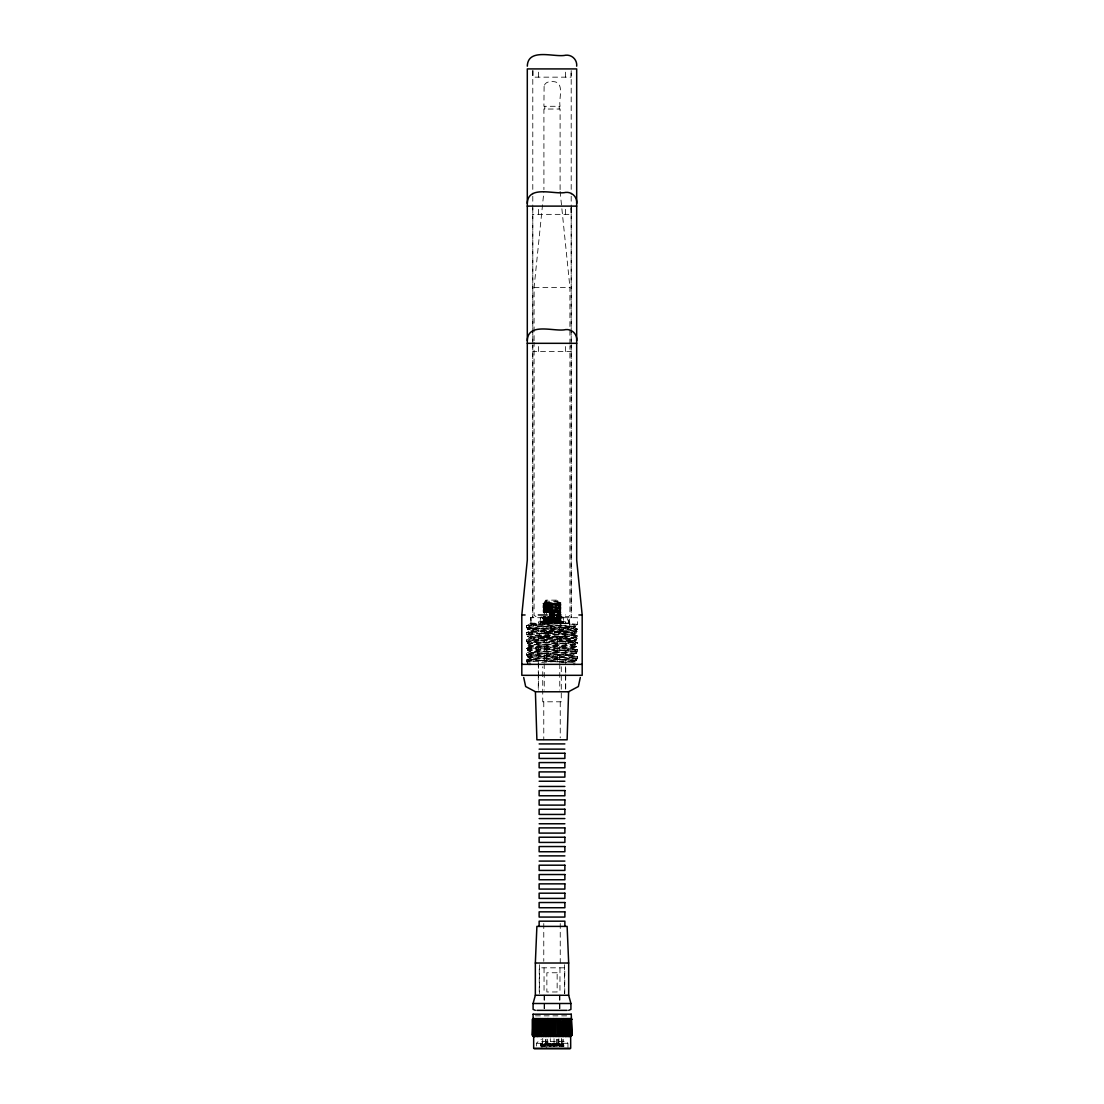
<?xml version="1.0" encoding="UTF-8"?>
<svg xmlns="http://www.w3.org/2000/svg" width="1104" height="1104" viewBox="0 0 1104 1104"><rect width="100%" height="100%" fill="white"/><g stroke="black" fill="none" stroke-linecap="round" stroke-linejoin="round"><path stroke-width="0.75" stroke-dasharray="5 3.75" d="M532.79 196.222L532.79 617.716L532.79 345.028M532.928 70.559L532.928 77.156L571.058 77.156L571.058 70.559M538.407 351.541L538.407 344.959M538.407 214.355L538.407 207.759M538.407 77.156L538.407 70.559M541.36 636.898L539.332 636.125L539.332 632.206L541.36 631.419M540.16 621.11L540.587 617.384A26.813 4.25 90 0 1 541.747 617.384L541.747 621.58A26.813 4.25 -90 0 1 540.587 621.58L542.23 621.58A26.841 20.824 90 0 0 547.929 621.58L552.483 621.58A26.841 25.075 -90 0 0 559.355 621.58L562.267 621.58A26.813 4.25 -90 0 0 563.426 621.58L563.426 617.384A26.813 4.25 90 0 0 562.267 617.384L561.839 621.11M541.319 622.766L541.195 621.897M541.898 622.766L541.36 621.814M551.614 623.18C527.229 623.318 560.984 620.117 560.998 622.766M543.099 611.864L552.4 612.803L543.403 611.795M543.099 610.484L552.4 611.437L543.403 610.429M543.099 609.118L552.4 610.07L543.403 609.049M543.099 607.752L552.4 608.69L543.099 607.752L560.915 607.062L543.886 608.318L552.4 609.035L551.172 609.436L543.927 609.201L560.915 608.428L543.844 609.725L552.4 610.402L551.172 610.802L543.927 610.581M543.099 606.551L560.915 605.682L543.099 606.551L559.728 605.792M543.099 605.171L560.915 604.316L543.099 605.171L545.445 604.826M543.099 603.626L552.4 604.578L543.099 603.626L550.979 602.881M543.72 622.766L543.72 622.228M543.775 617.15L543.844 622.408L552.4 622.753L551.172 623.153L551.172 631.419M546.149 621.138L543.982 621.262L543.982 620.296L560.915 620.062L543.403 621.58M559.507 623.18C564.655 618.199 548.798 621.235 545.362 620.075C541.457 616.805 560.984 620.31 560.156 617.578C556.513 617.205 562.723 617.081 560.156 616.211C558.693 616.115 559.162 614.555 560.114 613.99C559.507 612.209 558.113 609.422 560.915 608.608M546.038 618.35L544.12 617.66L560.915 618.861L544.12 618.626L543.982 617.55L555.284 617.164M543.844 612.803L560.915 611.34L558.872 610.609M543.927 611.947L551.172 612.182L552.4 611.782L543.844 611.092L560.915 609.974L558.872 609.242M544.672 602.881L545.762 600.134L558.251 600.134L559.342 602.881M546.342 622.822L544.783 623.139L544.838 621.856M539.332 636.125L540.339 636.594A21.735 10.861 90 0 0 544.658 636.594L545.666 636.125L545.666 632.206L544.658 631.736A21.735 10.861 -90 0 0 540.339 631.736L539.332 632.206M546.521 631.419L546.521 632.371L557.492 632.371L557.492 631.419M546.521 623.18L546.521 600.134M546.797 636.898L546.797 661.6L557.216 661.6L557.216 636.898M546.853 621.814L547.708 622.132L547.198 623.18M549.999 621.11L549.999 617.854L547.943 617.384A26.841 20.824 90 0 0 542.23 617.384L540.16 617.854M551.324 632.371L551.324 631.419M551.324 623.18L552 602.881L552.69 623.18M552.69 632.371L552.69 631.419M552.98 621.952L552.952 622.877M563.84 621.11L561.784 621.58A26.841 20.824 -90 0 1 556.085 621.58L554.015 621.11L554.015 617.854L556.071 617.384A26.841 20.824 -90 0 1 561.784 617.384L563.84 617.854M557.492 623.18L557.492 600.134M564.682 636.125L563.675 636.594A21.735 10.861 90 0 1 559.355 636.594L558.348 636.125L558.348 632.206L559.355 631.736A21.735 10.861 90 0 1 563.675 631.723L564.682 632.206L564.682 636.125L562.654 636.898M548.536 623.18L560.915 622.325L558.872 621.593L560.611 620.89L557.948 621.124M558.872 620.213C561.853 621.704 562.336 618.516 557.051 620.2M546.328 619.178C530.734 616.888 566.559 623.622 558.872 617.136C564.227 619.123 556.444 619.924 560.873 618.171M558.872 607.876C563.247 608.925 556.264 607.407 560.915 607.228M546.466 607.711C566.007 609.56 564.793 601.749 546.466 604.964M560.818 604.509L558.872 603.75L560.114 603.019L560.915 603.115L543.886 604.205L552.4 604.923L551.172 605.309L544.286 605.102M560.501 621.856L561.729 621.856M545.017 620.89L559.411 621.814L560.915 620.945M560.114 618.102L560.901 617.329L558.665 617.15M560.114 616.736L558.872 616.101M560.114 605.765L558.872 605.13M560.211 622.766C559.99 621.552 560.252 622.973 559.369 623.18M557.948 622.504C569.692 621.773 539.801 618.999 544.783 623.139M560.818 620.972L558.872 619.868L560.915 619.579M558.872 618.847C561.425 620.31 561.412 617.233 558.872 617.729M549.461 616.639L560.156 616.239L560.915 618.033M560.156 616.211L560.915 615.287L558.872 614.735M557.948 615.646C561.287 616.556 561.839 613.341 558.872 613.355M549.461 613.893L560.156 613.493L558.872 613.01M544.603 612.706L560.156 612.127L558.872 611.644M543.14 611.837L560.156 610.76L558.872 610.264M543.14 610.457L560.156 609.38L558.872 608.897M546.466 609.077L560.915 608.428L558.872 607.531M560.211 607.31L560.915 607.062L558.872 606.151M560.156 605.24L558.872 604.785M560.211 604.564L560.915 604.316L558.872 603.405M565.579 351.541L565.579 344.959M565.579 214.355L565.579 207.759M565.579 77.156L565.579 70.559M571.058 207.759L571.058 214.355L532.928 214.355M571.196 196.222L571.196 617.716L571.196 345.028L571.058 351.541L532.928 351.541M565.276 649.856L531.907 652.133A20.714 1.118 0 0 0 532.197 652.616L569.968 655.224L576.661 658.136L528.982 661.227L527.381 661.544L527.381 663.628L527.381 661.544L532.887 658.798L572.396 655.873L576.592 653.444L576.688 651.305L572.479 648.876M541.139 1043.818L540.518 1046.095L541.181 1039.209M546.011 1039.209C545.431 1049.697 547.018 1042.659 540.932 1044.039C540.229 1047.641 541.622 1043.239 540.698 1044.591C540.725 1044.922 540.56 1044.26 541.25 1044.619C542.036 1046.937 542.588 1043.294 544.024 1045.046C543.61 1046.316 542.064 1045.543 541.333 1045.267C540.767 1047.158 541.001 1041.721 540.725 1045.405C539.884 1047.572 543.623 1044.136 543.527 1046.054M575.074 662.124L570.009 660.454L531.962 657.97L526.567 655.169L526.622 653.113L531.438 650.504L571.334 647.772L577.406 644.846L577.42 642.887L572.438 640.21L531.7 637.353L526.594 634.676L526.58 632.675L532.418 629.777L572.866 626.92L577.42 624.367L577.42 617.716L530.569 617.716L530.569 623.194L531.369 623.567L575.294 626.713L572.465 628.383M558.914 622.297L560.087 622.228M572.341 649.042L576.688 646.447L576.702 644.474L572.258 641.879M572.962 633.503L574.936 634.648L569.816 633.006L531.272 630.398L526.58 627.707L526.567 625.761L531.052 623.194L531.093 617.716M543.334 1045.267C544.962 1047.02 544.079 1042.659 545.666 1044.826C545.417 1043.156 545.031 1044.577 545.348 1044.646C545.942 1044.067 540.518 1045.336 545.417 1046.247M562.378 1044.412C562.019 1045.198 561.991 1047.103 562.364 1044.205C561.839 1047.365 564.517 1046.012 563.178 1039.209M563.385 1046.054L563.219 1043.818M531.714 645.633C525.476 644.681 526.608 639.451 531.714 638.471M572.396 628.217L576.592 630.66L576.688 632.785L527.339 636.194L531.797 638.802L527.312 636.208L527.464 634.069L531.645 631.64M573.004 626.658L577.323 629.087L577.42 631.198L572.935 633.751L531.797 636.732L526.58 639.437L526.594 641.479L533.273 644.419L572.314 647.041L577.323 649.663L577.392 651.815L571.527 654.617L537.607 656.714A21.39 0.897 -1.8 0 0 532.321 657.225C530.072 657.308 523.889 660.799 527.657 662.372M547.349 1039.209L547.046 1045.874L547.294 1043.818L557.147 1044.163L557.313 1045.874L557.009 1039.209M547.819 1046.081L547.888 1039.609M550.855 1044.039C551.531 1044.494 554.125 1044.232 550.648 1044.646C548.757 1043.183 545.431 1046.164 548.909 1044.839C552.607 1043.032 548.798 1044.274 550.661 1046.026C552.869 1044.274 551.158 1047.365 550.413 1044.122C553.863 1043.846 560.363 1045.833 554.194 1044.205C554.084 1048.676 549.392 1041.997 547.239 1046.247M545.445 603.626L560.915 603.115L543.83 602.881L552.4 603.543L544.286 603.736M558.348 1039.209C557.768 1049.504 559.521 1042.217 560.073 1045.405C560.708 1045.598 562.115 1046.04 563.385 1045.943M526.732 648.462L577.006 651.553L526.567 655.169L526.608 653.195L570.989 655.831L577.392 656.563L577.392 658.619L575.253 659.861L577.42 658.646L577.392 656.563L572.176 653.872L533.053 651.25L526.567 648.324L526.567 646.337L531.949 643.563L563.33 641.576M527.339 663.683L527.381 661.627L532.804 662.372M554.47 1045.943L554.87 1045.046L556.333 1045.295L555.491 1043.818L554.153 1045.999L555.422 1045.115L554.788 1046.054L554.567 1044.205L555.643 1045.723L556.03 1043.818L557.12 1046.247M561.619 1046.054L559.438 1043.818L558.762 1045.543L559.88 1043.818L560.239 1045.723L558.941 1046.247M560.832 1046.054C560.473 1041.941 563.675 1048.138 561.729 1044.205M551.6 1044.329C546.604 1045.088 553.891 1047.655 550.316 1043.708L550.316 1038.726M559.438 1043.818L563.095 1043.818L563.813 1045.46L563.316 1043.818L563.854 1046.261L563.316 1043.818L563.716 1046.04M527.367 629.321L527.395 628.121L531.59 624.809M546.301 1047.696L546.549 1039.609M559.231 1045.06C557.327 1044.853 561.136 1042.342 559.866 1046.04M559.024 1046.261C560.183 1043.432 563.178 1047.448 558.734 1044.149C558.872 1043.915 561.136 1043.873 562.157 1045.267C561.77 1046.33 562.598 1043.294 562.35 1045.723M561.798 1046.054L562.102 1044.936L563.081 1046.054L562.626 1044.205L563.633 1045.957L563.095 1043.818M541.926 1047.696L542.257 1039.609M541.995 1044.205L542.05 1046.054L541.995 1044.205L542.299 1046.054L542.809 1045.046M545.252 623.084L545.252 621.897L559.066 621.566M560.156 606.634L558.872 606.496M560.156 603.902L558.872 603.75M560.156 612.127L558.872 611.989M560.156 610.76L560.915 611.174L547.584 611.795M560.156 609.38L560.915 609.808M560.156 608.014L543.14 609.091M560.156 614.873L549.461 615.273M560.156 613.493L560.915 613.921L560.114 613.824M549.461 613.548L560.156 613.12M560.156 620.365L543.099 621.469L552.4 622.408L547.211 621.676M560.156 618.985L543.099 620.089L552.4 621.041L547.211 620.31M560.156 617.274L543.886 617.923L545.293 617.812M560.156 621.731L557.051 621.566M542.381 1046.054C543.61 1041.61 538.297 1048.621 544.921 1043.818M529.492 626.037L527.326 629.377L531.535 631.805L577.42 629.225M544.562 1046.137L545.335 1046.261M544.562 1046.123C545.128 1042.88 545.542 1045.033 543.154 1045.488M557.837 623.098L557.755 622.007L558.224 623.18M542.657 1044.412L541.857 1045.723L542.63 1044.205M550.054 1045.046C548.039 1043.459 546.935 1045.129 547.501 1044.646C548.964 1043.197 549.392 1047.406 551.572 1044.205C556.844 1047.71 559.19 1041.224 553.449 1046.054M547.322 1046.261C549.626 1042.024 549.143 1046.896 548.936 1045.943C553.035 1047.558 546.383 1043.335 547.791 1044.039M563.675 1044.508L563.758 1045.046M554.042 1038.726L554.042 1043.708C552.345 1047.365 550.579 1044.77 548.992 1045.723C550.109 1041.721 546.466 1046.965 547.901 1045.419C549.737 1044.122 546.163 1043.252 547.639 1045.06M541.733 1045.046C541.222 1046.537 540.932 1044.784 540.518 1045.667C542.036 1045.364 542.878 1044.398 542.092 1045.488M563.537 1044.163L563.454 1044.246M556.181 1046.137C555.685 1046.137 553.587 1044.715 553.753 1046.054C554.346 1045.916 556.361 1044.205 554.719 1044.412M540.877 1044.149L540.518 1045.267L540.974 1044.356M541.471 1045.046L542.161 1045.723M560.349 1044.412C557.934 1047.793 560.86 1043.446 559.728 1044.646C557.354 1042.783 560.446 1046.233 561.025 1045.267M562.198 1045.723L562.102 1044.936M558.762 621.856L558.762 623.139M561.757 1045.943L561.908 1045.046L562.06 1046.054M563.316 1045.046L563.785 1046.192M541.043 1045.046L541.181 1045.943M534.088 340.612L534.088 287.385L543.913 191.351M543.637 621.538L546.094 621.814L546.19 623.139M554.636 1046.054C551.241 1047.061 552.152 1042.066 555.767 1045.516M561.701 1044.412L563.702 1045.488L563.537 1044.301M526.705 625.637L569.871 623.194L569.347 625.223L570.05 617.716M547.584 622.601L543.002 622.766M547.253 1045.267C546.052 1043.059 551.282 1046.344 548.647 1045.957M552.704 1045.378C554.953 1045.102 550.896 1043.57 553.504 1044.039M543.596 1045.046C545.79 1045.971 545.266 1041.748 543.886 1045.723C546.397 1045.64 543.444 1043.446 542.644 1046.054M550.675 1045.943L551.241 1045.074L550.91 1046.054M549.695 621.856L549.599 623.167L547.639 623.001M563.109 1045.046C563.564 1046.537 562.778 1044.881 562.143 1046.054M545.128 1045.06L545.873 1043.818L543.968 1046.054M561.425 1046.054L561.55 1045.046M547.211 617.564L552.4 618.295L543.982 617.55M547.211 618.93L552.4 619.661L543.982 618.916M560.818 620.807L543.982 620.296M558.997 617.633L543.913 618.074L545.017 618.309M558.113 618.861L543.913 619.441L545.017 619.689M544.189 621.014L558.113 621.773M547.391 1044.149L548.564 1044.853M560.611 1046.054L560.763 1045.046M557.12 1045.267C556.54 1042.907 556.637 1046.44 557.147 1044.163C555.064 1046.84 543.706 1045.585 549.185 1045.046M560.363 1045.488L563.702 1045.488M548.426 622.228L549.557 622.049M555.588 622.766L556.816 623.18M548.329 1043.818C549.088 1044.991 546.77 1044.149 549.24 1044.688M543.182 1045.046L543.127 1046.054M548.564 1044.936C546.853 1045.309 550.468 1046.261 550.62 1045.267M544.12 617.246L560.873 618.005L556.858 618.419M556.016 623.18L554.387 623.167L554.318 621.856M552.787 1045.488L553.863 1043.818L552.566 1044.632M556.112 1046.04L554.581 1045.046L554.663 1045.943M555.353 621.994L557.244 621.814L557.216 623.098M531.576 624.974L530.914 624.519L532.252 623.18M541.25 1045.488L541.277 1046.054M543.596 623.084L543.968 623.167M549.502 1045.943C548.854 1044.784 550.316 1046.357 551.572 1045.488M544.134 616.86C542.105 616.86 543.361 620.365 545.003 619.772L545.804 617.067C577.958 618.502 552.373 615.784 543.844 619.33M556.016 621.814L555.671 623.084M556.375 621.994L556.361 622.987M543.085 622.932L542.906 621.856L545.293 621.925M561.508 621.994L561.964 623.18L558.872 622.615M555.491 621.952L554.374 621.911M557.106 1045.253L555.795 1044.839M550.344 1044.853L550.413 1044.122L551.062 1045.184M552.828 1045.405L553.628 1045.143M549.047 1044.205L548.412 1044.922M556.03 1043.818L557.037 1046.261M548.854 1043.818L547.239 1045.253M553.891 623.098L553.904 621.911M546.825 623.056L547.308 621.938M540.919 621.897L540.725 623.18L540.615 621.814M542.768 1045.488L541.857 1045.723M563.206 621.856L563.288 623.18L562.861 621.856M555.478 1044.412C555.381 1047.337 558.445 1044.536 555.243 1045.378M555.312 1044.205L555.174 1045.046M559.397 1044.246L558.486 1043.818M559.066 1044.149L559.88 1044.646M554.029 623.18L557.81 623.18M552.179 1044.895L552.483 1045.943L551.959 1045.378M555.312 1046.054L554.87 1045.046M556.871 1044.149L555.795 1044.922M540.974 1045.943C545.459 1046.495 548.191 1043.777 540.753 1045.723M554.567 1044.205L556.816 1044.37M549.488 1045.943L550.372 1045.046L549.889 1045.943M548.909 1044.839L550.013 1046.054L550.965 1045.488M550.165 621.856L550.151 623.139M543.886 622.035C543.292 621.414 541.898 622.504 543.251 622.766M551.807 1046.054L552.4 1045.378M555.892 1044.025L556.002 1044.826M555.119 1044.688L556.595 1044.149M551.476 1045.943C552.8 1045.805 553.325 1045.143 554.222 1045.723M544.01 1044.412C544.962 1045.391 545.072 1044.95 543.789 1045.943M554.07 1045.943L554.581 1045.046M554.305 1045.046L553.973 1044.205L552.028 1044.412M568.588 641.203L572.907 640.334M545.445 1045.267L545.873 1043.818M543.872 623.084L542.464 623.042M560.335 1045.046C558.79 1046.551 559.204 1043.363 559.411 1044.66M544.479 1044.853L545.404 1044.37L544.479 1043.818M558.914 1045.267L558.817 1044.149M549.792 1044.205L547.984 1044.481M572.479 635.214L576.688 632.785L527.326 629.377L531.548 628.121M542.464 1045.378L542.561 1046.054M548.564 1044.343L549.143 1046.054M544.714 1044.025L544.479 1044.646M536.406 1046.054L536.406 1043.308L538.283 1041.431L566.076 1041.431L567.953 1043.308L567.953 1048.8M577.406 642.901L526.705 646.213M572.935 633.751L577.392 635.987L577.406 638.043L526.594 634.676L577.24 631.322M543.844 616.929L545.804 617.067L543.637 617.412M543.844 618.295L560.915 618.861M543.844 621.041L552.4 621.386L551.172 621.773L551.213 623.098M558.9 1038.795L558.9 1045.267L559.135 1044.481M526.567 648.324L577.364 644.984M559.19 1044.826L560.39 1046.054M569.747 626.244L571.996 626.354A21.611 1.118 0 0 1 573.073 626.782L577.42 624.367L564.931 623.194M555.45 1044.839L556.444 1044.812M551.255 621.856L557.037 621.635M556.416 1044.481L555.409 1043.818M559.024 662.386L573.086 661.075M528.968 658.674L531.093 657.46M572.258 642.211C577.944 641.452 578.137 635.835 572.341 635.048M574.342 640.996L576.702 639.616L527.312 636.208M531.645 652.45L527.45 650.021L527.312 647.896L531.797 645.302M572.452 662.704L576.647 660.275L576.661 658.136L527.339 654.713L531.548 652.285M529.423 646.682L531.521 645.467M560.156 613.162L560.915 612.72L560.156 612.099L560.915 612.541L548.812 613.134L552.4 613.148L551.172 613.548M554.981 1045.378L556.485 1045.419L555.74 1045.184M545.321 1044.039L545.39 1043.818M548.233 1045.488L549.185 1046.054M572.893 661.199L577.185 658.771L526.594 661.986M572.99 640.582L577.309 638.153L526.594 641.479L528.733 642.721M547.06 623.18L550.91 622.766M577.42 649.787L526.622 653.113M569.416 626.354L531.024 624.643M531.59 659.281L527.395 656.852L527.339 654.713L576.688 651.305L527.657 647.731L576.702 644.474L527.312 641.065L527.339 643.052L576.426 639.782M556.692 621.828L555.34 621.814M576.688 637.643L527.546 640.9M577.323 629.087L526.567 625.775L526.594 627.762L577.171 624.491M531.024 628.728L535.702 628.397M527.339 649.856L576.523 646.613M549.378 1045.378L547.639 1044.826L548.522 1045.405M576.661 630.826L527.464 634.069M530.914 624.519L538.117 623.967L535.937 624.064M526.622 632.537L531.507 631.93M555.146 1044.205L555.947 1044.936M551.172 614.914L552.4 614.528L548.978 614.431L560.211 614.003M551.172 616.294L552.4 615.894L548.978 615.797L556.858 615.508M551.172 617.66L552.4 617.26M551.172 619.04L552.4 618.64L543.403 618.833M551.172 620.407L560.915 620.227L559.066 620.365M527.367 656.687L576.592 653.444M565.662 623.18L565.662 621.814L538.421 621.814L538.421 623.18M548.122 623.18L548.067 621.814M546.466 610.457L560.915 609.974L543.872 610.567M560.915 616.667L547.584 617.288M545.666 632.206L547.681 631.736A21.735 21.735 0 0 1 556.333 631.736L558.348 632.206M558.348 636.125L556.333 636.594A21.735 21.735 0 0 1 547.681 636.594L545.666 636.125M546.038 618.185L560.225 617.895L557.975 618.447M560.777 618.889L558.872 618.502M559.369 621.469L560.915 621.428L559.066 621.745M542.174 617.854L547.584 617.108M549.999 617.854L552.483 617.384A26.841 25.075 90 0 1 559.355 617.384L561.839 617.854M554.015 621.11L551.531 621.58A26.841 25.075 -90 0 1 544.658 621.58L542.174 621.11M533.204 628.562L564.351 627.431M548.426 602.95L549.875 602.881M547.501 621.856L548.522 621.994M560.901 602.95L543.403 603.736M559.88 623.139L560.625 623.18M543.14 607.711L545.445 607.573M543.14 622.973L556.858 622.366M560.294 1045.378L559.728 1044.826L559.783 1046.123M560.556 611.395L560.114 611.078M560.556 612.775L560.114 612.444M560.556 613.976L556.858 614.307M560.556 615.521L560.114 615.19M560.818 616.86L557.948 617.012M560.128 619.275L544.12 619.027L557.037 618.889M543.982 618.516L546.149 618.392M543.982 619.882L546.149 619.758M560.777 618.723L559.066 618.999M543.403 605.116L559.728 604.426M559.728 607.172L543.637 607.987M543.872 611.768L543.637 612.099M543.872 617.246L543.099 617.357L543.844 617.95M543.872 618.626L543.099 618.889L545.114 619.04M543.403 620.2L547.584 619.855M560.556 605.737L546.466 606.344M560.211 605.944L560.915 605.861L560.114 605.585M560.556 619.454L557.948 619.758M560.197 622.228L560.998 623.18L560.915 631.419L543.085 631.419L543.085 623.18M560.418 618.751L558.113 619.027M559.838 621.704L560.915 621.607L560.073 621.497M540.974 630.66L563.965 629.363A20.548 0.897 -1.8 0 0 571.237 628.714M558.872 621.497L560.156 621.359L546.038 620.917M560.211 611.257L546.466 611.823M560.211 612.623L548.812 612.968M560.211 615.37L556.858 615.673M544.562 603.488L543.099 603.805L543.927 603.888M543.872 611.933L545.445 611.685M543.913 620.641L546.328 620.545M535.785 628.397L538.697 628.231M562.64 621.814L562.64 623.18M549.654 602.922L550.427 602.881M541.678 662.386L576.647 660.275L527.395 656.852M545.445 606.206L543.14 606.344L552.4 607.324L544.01 607.352L552.4 607.669L543.927 607.835M545.445 608.939L543.637 609.353M545.445 610.319L543.637 610.733M544.562 611.892L546.466 611.657M544.562 618.751L547.584 618.488M545.141 617.84L560.666 617.26M564.599 627.417L574.715 626.893A23.294 0.704 0.1 0 0 575.294 626.713L571.762 623.18L530.569 623.194M546.466 617.15L543.099 617.522L546.094 617.702M547.184 621.097L543.099 621.635L545.1 621.787M557.948 619.579L556.858 619.786L555.974 617.495M558.113 620.227L548.246 620.448M556.858 621.166L557.948 620.959M556.858 622.532L557.948 622.325M549.461 614.928L560.156 614.528L558.872 614.39M549.461 616.294L560.156 615.894L558.872 615.756M548.246 619.082L560.156 618.613L547.198 618.212M546.094 620.269L557.037 620.269M546.466 621.428L556.858 620.986M547.584 618.654L556.858 618.24M547.584 620.034L556.858 619.62M534.088 287.385L569.926 287.385L569.926 344.048M544.672 601.238L559.342 601.238M556.72 614.969L565.69 614.969M536.033 616.667L534.088 615.287L534.088 342.323M547.722 616.667L568.546 616.667L569.926 615.287L569.926 345.759M541.015 617.15L562.971 617.15M562.184 623.001L559.19 623.001L559.19 621.938M527.395 628.121L537.317 628.121M562.654 631.419L564.682 632.206M543.637 636.898L560.377 636.898M535.412 1015.846L568.601 1015.846M536.406 1043.308L567.953 1043.308M552.373 1045.488L551.655 1045.378M553.311 1045.378L554.346 1046.054M548.716 1045.723L555.643 1045.723M560.239 1045.723L563.606 1045.723M530.638 617.716L531.052 623.194M549.751 613.507L552.4 614.183L548.978 614.086M549.751 614.887L552.4 615.549L548.978 615.452M549.751 616.253L552.4 616.929L548.978 616.832M547.211 617.729L545.114 617.495M546.094 618.902L547.211 619.109M546.038 619.551L560.915 620.062L543.982 621.262M546.094 621.649L547.06 621.814M545.017 621.055L544.12 620.407L547.115 620.545M546.094 619.068L543.637 618.792M546.094 620.448L543.637 620.158M545.1 620.407L543.099 620.269L552.304 619.882L545.003 619.772M569.333 623.236L566.863 617.716M566.642 662.441L526.58 660.013L528.747 658.798L526.815 659.902L577.378 656.687L577.392 658.619L526.663 655.293M543.927 606.455L552.4 606.289L543.886 605.572L552.4 605.944L543.265 605.033M558.872 622.96L560.487 623.098M541.402 646.599L564.379 647.896A20.548 0.897 1.8 0 1 571.403 648.559A20.548 1.118 0 0 1 571.748 649.207M563.275 627.251L540.27 625.954A20.548 0.897 1.8 0 1 532.859 625.292M543.927 605.254L543.099 605.006M560.114 609.698L560.873 609.946M560.114 616.556L561.136 616.667M560.418 616.625L559.756 607.448L544.258 607.448L544.258 615.287M566.656 623.194L568.132 623.36L569.347 617.716L569.347 623.194M543.913 602.881L552.4 603.198L551.517 602.881M532.956 659.612L534.253 659.764M576.454 635.752L526.58 632.675M571.913 662.372L540.408 660.261A20.327 0.883 1.9 0 1 534.322 659.764M554.015 617.854L551.531 617.384A26.841 25.075 90 0 0 544.658 617.384M532.528 627.928L576.592 630.66M576.481 635.752L577.378 636.125L528.278 639.078L526.58 639.437L526.594 641.479L526.649 639.575L577.226 642.763M527.533 643.19L576.688 646.447M526.815 641.631L577.406 644.846M576.509 637.477L527.326 634.234M527.45 650.021L576.661 653.278M577.323 649.663L526.567 646.337M526.636 627.845L577.42 631.184M558.872 617.467L560.114 617.936M553.38 1044.205L553.946 1044.122M545.348 1044.646L545.459 1038.795M549.461 619.385L550.151 619.786L548.812 617.081M563.316 1045.488L563.178 1045.943M549.088 1045.378L548.881 1044.412M560.101 191.351L569.926 287.385M562.102 1039.609L562.433 1047.696M557.81 1039.609L558.003 1046.081M526.567 625.761L526.594 627.762M556.471 1039.609L556.554 1047.696M527.326 641.051L527.339 643.052M526.594 653.237L526.594 655.183M571.196 70.642L571.196 194.511M571.196 207.842L571.196 343.896M565.731 673.026L565.731 628.673L538.283 628.673L538.283 673.026M565.731 674.723L565.731 690.083M565.455 666.719L565.455 690.11M564.765 993.545L564.765 967.822L539.249 967.822L539.249 993.545M564.558 964.717L564.558 993.572M561.646 1038.409L561.646 1046.882M561.274 666.719L561.274 701.799L542.74 701.799L542.74 666.719M560.239 701.799L560.239 737.886M560.239 923.496L560.239 963.019M560.101 189.64L560.101 109.034L543.913 109.034L543.913 189.64M560.114 623.18L560.114 631.419M559.825 628.673L559.756 690.11M559.963 967.822L559.963 993.338M559.963 995.049L559.963 1008.656M559.549 995.27L559.549 1008.683M559.204 106.288L559.204 109.034M552.179 1043.818L552.179 1044.522M544.81 106.288L544.81 109.034M544.465 995.27L544.465 1008.683M544.189 628.673L544.258 690.11M544.051 967.822L544.051 993.338M544.051 995.049L544.051 1008.656M543.775 701.799L543.775 739.804M543.775 923.537L543.775 961.308M542.713 1038.409L542.713 1046.882M539.456 964.717L539.456 993.572M538.559 663.38L538.559 690.11M538.283 674.723L538.283 690.083M532.79 70.642L532.79 194.511M532.79 207.842L532.79 343.896M567.98 641.203A21.142 0.814 -2 0 1 562.764 641.548M562.819 627.265A20.548 0.883 1.9 0 1 571.651 628.052M571.955 628.066A20.548 1.118 0 0 1 571.127 628.714M532.501 631.474A20.548 0.856 -1.9 0 1 541.526 630.688M532.708 632.123A20.548 1.104 0 0 1 532.183 631.474M532.68 632.123A20.548 0.897 1.8 0 0 539.828 632.785L562.805 634.082A20.548 0.897 1.8 0 1 571.817 634.897M571.734 634.897A20.548 1.118 0 0 1 571.417 635.545A20.548 0.897 -1.8 0 1 564.406 636.194L538.987 637.657A20.548 0.897 -1.8 0 0 532.376 638.305A20.548 1.118 0 0 0 532.501 638.954A20.548 0.897 1.8 0 0 539.387 639.616L564.806 641.065A20.548 0.897 1.8 0 1 571.568 641.728M571.582 641.728A20.548 1.118 0 0 1 571.596 642.376A20.548 0.897 -1.8 0 1 564.834 643.025L539.414 644.488A20.548 0.897 -1.8 0 0 532.514 645.136A20.548 1.118 0 0 0 532.335 645.785M541.043 646.613A20.548 0.911 1.8 0 1 532.114 645.785M571.982 649.193A20.548 0.911 -1.7 0 1 565.745 649.87M536.641 624.16A20.534 0.897 -1.8 0 0 532.363 624.643A20.548 1.104 -0.2 0 0 532.583 625.306M533.149 659.599A20.548 1.104 0.2 0 1 531.548 659.116M554.774 601.238A7.383 6.389 -90 0 1 556.513 601.238M559.342 631.736A21.735 10.861 -90 0 1 563.675 631.736M544.658 636.594A21.735 10.861 -90 0 1 540.339 636.594M563.675 636.594A21.735 10.861 -90 0 1 559.355 636.594M577.378 656.618L577.309 658.508L577.392 656.563M544.106 86.36L543.913 106.288L560.101 106.288C558.32 99.429 565.303 82.041 553.187 81.586C549.585 81.199 544.741 82.069 544.106 86.36M560.239 621.028L558.845 621.152L560.197 621.028M557.147 972.762L546.866 972.762L546.866 991.972L557.147 991.972L557.147 972.762"/><path stroke-width="1.5" d="M559.107 1018.619L558.997 1036.449L560.266 1035.083L563.095 1035.083L563.068 1036.449L565.055 1035.083L565.414 1036.449L567.346 1035.083L566.932 1036.449L569.015 1035.083L568.56 1018.619M563.896 1018.619L563.068 1036.449L563.357 1035.428M566.214 1018.619L565.414 1036.449L565.786 1035.773M567.58 1035.773L566.932 1036.449L567.704 1018.619M570.188 1035.083L569.664 1019.033L570.354 1019.434L568.946 1018.619L568.974 1035.773L568.215 1036.449L570.354 1035.083L569.94 1018.619M567.263 1019.434L566.531 1019.033L567.346 1019.434L567.221 1018.619M554.939 1019.434L555.202 1035.083L557.975 1035.083L558.997 1036.449M535.316 1010.353L533.108 1009.401L533.08 1003.495L535.343 995.27L535.343 963.019L536.889 926.394L567.125 926.394L568.67 963.019L568.67 995.27L570.934 1003.495L570.906 1009.401L568.698 1010.353M569.015 1035.083L568.588 1036.449M535.799 1018.619L535.33 1035.083L536.144 1036.449L534.005 1035.083L534.419 1018.619M527.298 66.171C527.933 47.265 554.967 57.808 565.676 55.2C571.969 54.524 577.364 59.878 576.688 66.171M527.298 203.371C527.933 184.465 554.967 195.008 565.676 192.4C571.969 191.723 577.364 197.078 576.688 203.371M527.298 340.57C527.933 321.664 554.967 332.207 565.676 329.599C571.969 328.923 577.364 334.264 576.688 340.57M545.252 1018.619L545.486 1035.773L546.094 1036.449L546.383 1035.083L549.544 1035.083L550.634 1036.449L551.972 1035.083L555.202 1035.083M521.806 614.969L527.298 560.087L527.298 68.917L576.688 68.917L576.688 560.087L582.181 614.969L582.194 675.317L521.819 675.317L521.806 614.969L525.104 614.969M545.362 1036.449L544.093 1035.083L539 1035.083L538.945 1036.449L537.275 1035.083L536.875 1035.773L537.427 1036.449L536.654 1018.619M563.095 1035.083L563.178 1019.033L562.24 1019.033L563.647 1018.688L567.083 1019.434L567.083 1035.083M550.772 1035.773L550.634 1036.449L550.606 1018.619M561.287 1035.773L561.108 1036.449L561.936 1018.619M539.304 1035.083L539.414 1019.033L539 1035.083M549.281 1019.434L549.544 1035.083M570.671 1018.619L571.32 1035.083L569.54 1036.449L570.354 1035.083M556.306 1035.773L556.03 1036.449L556.099 1018.619M580.304 677.511L578.358 686.536L568.477 691.78M570.244 1035.428L569.54 1036.449L570.216 1035.773M571.251 1014.203L572.065 1035.083L570.658 1036.449L533.66 1036.449L532.28 1035.083L532.28 1019.434L533.122 1018.619L571.237 1018.619L571.844 1035.083L570.658 1036.449L570.699 1048.248L533.66 1048.248L533.66 1036.449L532.459 1035.083L533.177 1018.619M539 1019.434L538.145 1018.619M562.764 1035.083L562.764 1019.434L561.356 1018.688L560.625 1019.434L557.134 1019.033L558.196 1019.033L557.975 1035.083M571.32 1035.083L570.216 1036.449L571.844 1035.083M535.55 1019.434L537.124 1018.619M536.861 1018.688L537.275 1019.434L539.263 1018.619M571.348 1035.773L570.658 1036.449L571.61 1035.428M532.984 1019.033L533.687 1018.619M551.972 1035.083L551.627 1019.033L552.731 1019.033L552.373 1035.083M571.403 1035.428L570.216 1036.449L570.878 1035.773M537.013 1035.083L537.013 1019.434L537.827 1019.033L537.275 1035.083M540.463 1018.619L543.734 1019.434L543.734 1035.083M556.858 1018.619L555.202 1019.434L552.966 1018.619M534.695 1019.033L534.005 1019.434L535.385 1018.688L535.385 1035.773L534.722 1035.428M534.143 1018.619L533.039 1019.434L533.039 1035.083L534.143 1036.449L532.514 1035.083M570.216 1018.619L571.32 1019.434L571.21 1035.083M553.753 1018.619L552.373 1019.434L547.501 1018.619M539.304 1019.434L541.098 1018.619M548.26 1018.619L543.734 1019.434L544.093 1035.083M552.11 1035.083L551.448 1035.428L552.911 1035.428M574.991 664.346L573.349 664.346M528.361 664.346L530.665 664.346M527.298 206.117L576.688 206.117M527.298 343.316L576.688 343.316M538.297 614.969L547.267 614.969M578.882 614.969L582.181 614.969M521.806 664.346L582.194 664.346M539.138 743.917L564.875 743.917M539.138 749.133L564.875 749.133M539.138 781.232L564.875 781.232M539.138 786.448L564.875 786.448M539.138 818.561L564.875 818.561M539.138 823.763L564.875 823.763M539.138 855.876L564.875 855.876M539.138 861.092L564.875 861.092M535.343 963.019L568.67 963.019M535.343 995.27L568.67 995.27M533.08 1003.495L570.934 1003.495M536.917 1010.353L567.097 1010.353M533.122 1014.203L571.237 1014.203M533.039 1035.083L534.819 1036.449L534.005 1035.083M535.33 1035.083L537.427 1036.449L536.82 1035.773M533.011 1035.773L533.687 1036.449L532.749 1035.428M534.143 1035.773L534.819 1036.449L534.115 1035.428M534.226 1048.8L570.133 1048.8M542.423 1018.619L543.361 1019.047M535.537 691.78L525.656 686.536L523.71 677.511M542.243 1035.428L543.251 1036.449L543.002 1018.688M556.25 1018.688L557.589 1019.434L557.589 1035.083M547.377 1035.428L548.329 1036.449L548.108 1018.688M567.497 1018.688L569.015 1019.434L568.808 1035.083M537.896 1035.428L538.683 1035.773L538.642 1018.688M570.878 1018.688L571.527 1019.033M532.956 1035.428L534.143 1036.449L533.411 1035.773L533.508 1018.619L533.149 1035.083M571.182 1018.619L572.065 1019.434M546.383 1035.083L546.163 1019.033L547.225 1019.033L546.77 1035.083M540.698 1035.773L541.291 1036.449L540.712 1018.688M565.358 1035.083L564.931 1019.033L565.055 1035.083M541.25 1035.083L541.181 1019.033L542.119 1019.033L541.595 1035.083M553.504 1035.773L553.725 1036.449L553.546 1018.688M555.077 1019.434L554.815 1035.083M567.263 1019.033L567.346 1035.083M549.419 1019.434L549.143 1035.083M564.875 926.394L564.875 921.178L539.138 921.178L539.138 926.394M560.625 1035.083L560.266 1019.033L560.266 1035.083M534.239 1018.688L534.239 1035.773M533.108 1014.203L533.108 1018.619M568.601 691.78L567.125 739.804L536.889 739.804L535.412 691.78L568.601 691.78M564.875 753.245L539.138 753.245L539.138 758.462L564.875 758.462L564.875 753.245M564.875 762.574L539.138 762.574L539.138 767.791L564.875 767.791L564.875 762.574M564.875 771.903L539.138 771.903L539.138 777.119L564.875 777.119L564.875 771.903M564.875 790.561L539.138 790.561L539.138 795.777L564.875 795.777L564.875 790.561M564.875 799.889L539.138 799.889L539.138 805.106L564.875 805.106L564.875 799.889M564.875 809.218L539.138 809.218L539.138 814.435L564.875 814.435L564.875 809.218M564.875 827.89L539.138 827.89L539.138 833.092L564.875 833.092L564.875 827.89M564.875 837.218L539.138 837.218L539.138 842.421L564.875 842.421L564.875 837.218M564.875 846.547L539.138 846.547L539.138 851.75L564.875 851.75L564.875 846.547M564.875 865.205L539.138 865.205L539.138 870.421L564.875 870.421L564.875 865.205M564.875 874.534L539.138 874.534L539.138 879.75L564.875 879.75L564.875 874.534M564.875 883.862L539.138 883.862L539.138 889.079L564.875 889.079L564.875 883.862M564.875 893.191L539.138 893.191L539.138 898.408L564.875 898.408L564.875 893.191M564.875 902.52L539.138 902.52L539.138 907.736L564.875 907.736L564.875 902.52M564.875 911.849L539.138 911.849L539.138 917.065L564.875 917.065L564.875 911.849"/></g></svg>
